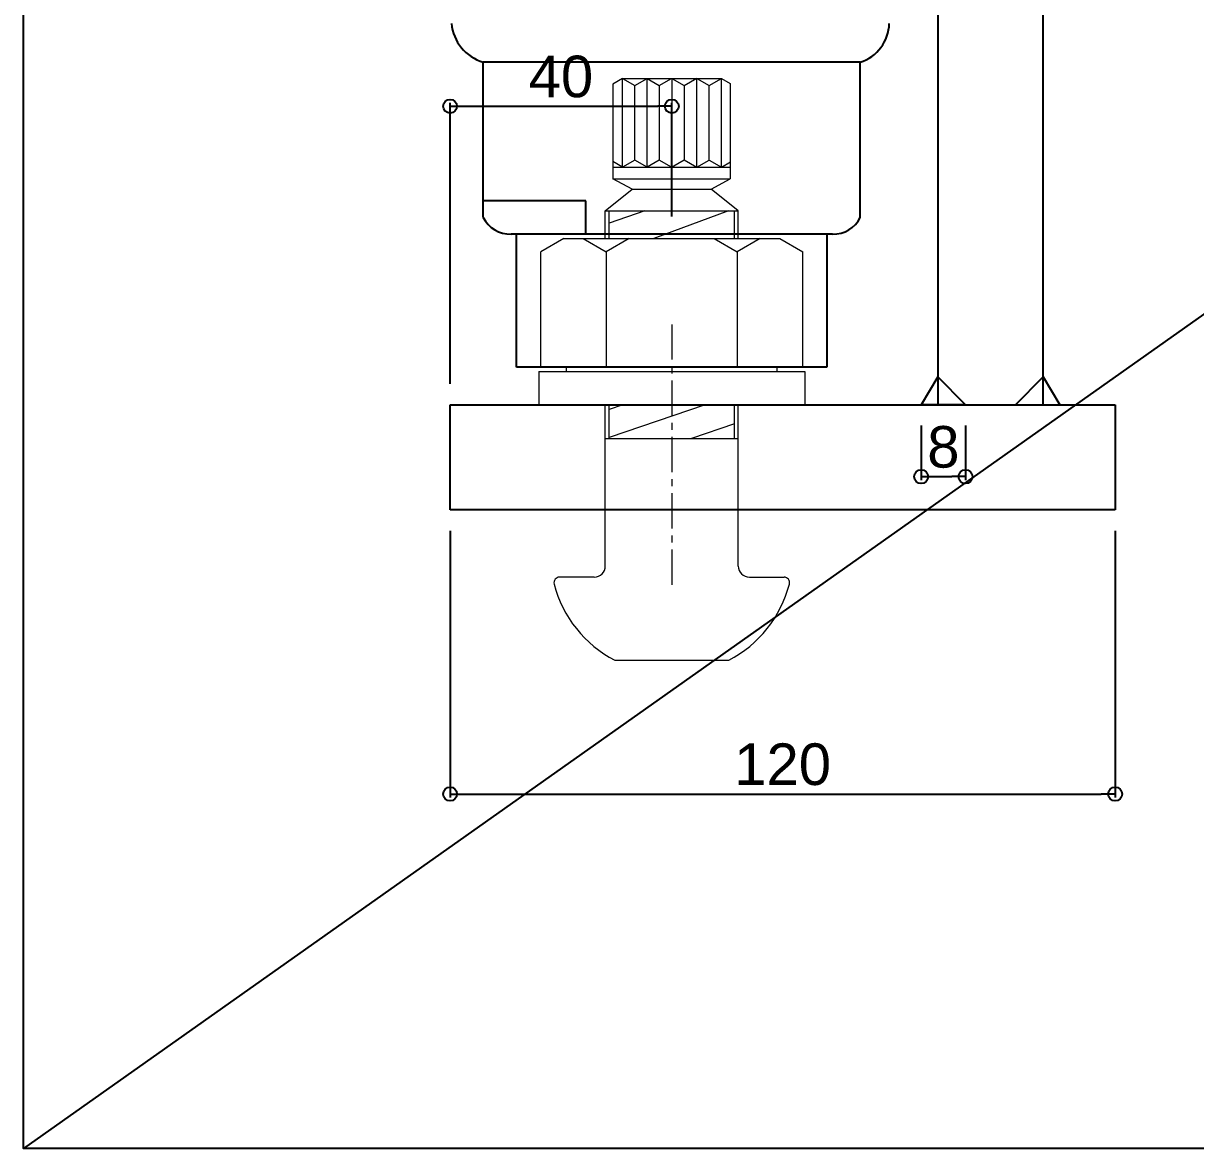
# Model space of a CAD drawing. Header units: millimetres. Extents: x -2880 to 3894, y -2977 to 4857.
# Drawn here: x 0 to 211.5, y 0 to 203 of the extents above; entities that cross this region are included whole.
import ezdxf

# ---------------------------------------------------------------- set-up
doc = ezdxf.new("R2010")
doc.units = ezdxf.units.MM
doc.header["$MEASUREMENT"] = 0
doc.linetypes.add('CENTER', pattern=[50.8, 31.75, -6.35, 6.35, -6.35])
for name, color, linetype in [('_1-0_', 7, 'Continuous'), ('gauge', 1, 'Continuous'), ('KB', 7, 'Continuous')]:
    doc.layers.add(name, color=color, linetype=linetype)
doc.layers.add('不明1', color=6, linetype='Continuous', lineweight=18)
doc.layers.add('中心線', color=4, linetype='CENTER', lineweight=13)
doc.styles.get("Standard").update_dxf_attribs({"font": 'arial.ttf'})
doc.dimstyles.new('コピー ～ 一般寸法', dxfattribs={"dimscale": 0.5, "dimtxt": 15, "dimasz": 5, "dimexe": 1.25, "dimexo": 7.5, "dimgap": 3, "dimtad": 1, "dimdec": 1, "dimdsep": 46, "dimtxsty": 'Standard', "dimblk": 'ORIGIN', "dimcen": 0, "dimclrd": 256, "dimclre": 256, "dimclrt": 256, "dimadec": 0, "dimazin": 0, "dimtfac": 1, "dimtdec": 1, "dimtmove": 0, "dimatfit": 3, "dimfxl": 0, "dimarcsym": 0})

# ---------------------------------------------------------------- blocks, each defined once
blk = doc.blocks.new('_Origin')
at = {"color": 0, "linetype": 'ByBlock', "lineweight": -2}
blk.add_line((0, 0), (-1, 0), dxfattribs=at)
blk.add_circle((0, 0), 0.5, dxfattribs=at)
blk = doc.blocks.new('*D463')
at = {"layer": 'Defpoints', "color": 0}
for p in [(161.97, 134.24), (169.97, 134.24), (169.97, 121.25)]:
    blk.add_point(p, dxfattribs=at)
at = {"layer": 'gauge', "lineweight": -2}
for p, q in [((161.97, 130.49), (161.97, 120.62)), ((169.97, 130.49), (169.97, 120.62)), ((164.47, 121.25), (167.47, 121.25))]:
    blk.add_line(p, q, dxfattribs=at)
at = {"layer": 'gauge', "lineweight": -2, "xscale": 2.5, "yscale": 2.5, "zscale": 2.5, "rotation": 180}
blk.add_blockref('_Origin', (161.97, 121.25), dxfattribs=at)
at = {"layer": 'gauge', "lineweight": -2, "xscale": 2.5, "yscale": 2.5, "zscale": 2.5}
blk.add_blockref('_Origin', (169.97, 121.25), dxfattribs=at)
at = {"layer": 'gauge', "insert": (165.97, 126.58), "char_height": 7.5, "attachment_point": 5}
blk.add_mtext('8', dxfattribs=at)
blk = doc.blocks.new('*D467')
at = {"layer": 'Defpoints', "color": 0}
for p in [(76.97, 115.24), (196.97, 115.24), (196.97, 63.98)]:
    blk.add_point(p, dxfattribs=at)
at = {"layer": 'gauge', "lineweight": -2}
for p, q in [((76.97, 111.49), (76.97, 63.36)), ((196.97, 111.49), (196.97, 63.36)), ((79.47, 63.98), (194.47, 63.98))]:
    blk.add_line(p, q, dxfattribs=at)
at = {"layer": 'gauge', "lineweight": -2, "xscale": 2.5, "yscale": 2.5, "zscale": 2.5, "rotation": 180}
blk.add_blockref('_Origin', (76.97, 63.98), dxfattribs=at)
at = {"layer": 'gauge', "lineweight": -2, "xscale": 2.5, "yscale": 2.5, "zscale": 2.5}
blk.add_blockref('_Origin', (196.97, 63.98), dxfattribs=at)
at = {"layer": 'gauge', "insert": (136.97, 69.31), "char_height": 7.5, "attachment_point": 5}
blk.add_mtext('120', dxfattribs=at)
blk = doc.blocks.new('*D468')
at = {"layer": 'Defpoints', "color": 0}
for p in [(116.97, 188.09), (116.97, 164.43), (76.97, 134.24)]:
    blk.add_point(p, dxfattribs=at)
at = {"layer": 'gauge', "lineweight": -2}
for p, q in [((76.97, 137.99), (76.97, 188.71)), ((116.97, 168.18), (116.97, 188.71)), ((79.47, 188.09), (114.47, 188.09))]:
    blk.add_line(p, q, dxfattribs=at)
at = {"layer": 'gauge', "lineweight": -2, "xscale": 2.5, "yscale": 2.5, "zscale": 2.5, "rotation": 180}
blk.add_blockref('_Origin', (76.97, 188.09), dxfattribs=at)
at = {"layer": 'gauge', "lineweight": -2, "xscale": 2.5, "yscale": 2.5, "zscale": 2.5}
blk.add_blockref('_Origin', (116.97, 188.09), dxfattribs=at)
at = {"layer": 'gauge', "insert": (96.97, 193.42), "char_height": 7.5, "attachment_point": 5}
blk.add_mtext('40', dxfattribs=at)

msp = doc.modelspace()

# ---------------------------------------------------------------- linework, layer by layer
at = {"layer": '_1-0_', "color": 3, "linetype": 'Continuous'}
for p, q in [((82.972, 168.039), (82.972, 196.039)), ((150.972, 196.039), (82.972, 196.039)), ((150.972, 168.039), (150.972, 196.039)), ((101.472, 171.039), (82.972, 171.039)), ((101.472, 165.039), (101.472, 171.039)), ((145.972, 165.039), (87.972, 165.039)), ((88.972, 141.039), (88.972, 165.039)), ((144.972, 165.039), (144.972, 141.039)), ((144.972, 141.039), (88.972, 141.039))]:
    msp.add_line(p, q, dxfattribs=at)
for centre, radius, start, end in [((85.266, 203.785), 8.079, 185.30014, 253.50126), ((148.601, 203.286), 7.625, 288.11516, 358.14502), ((87.734, 170.31), 5.276, 205.49224, 272.58024), ((146.209, 170.31), 5.276, 267.41976, 334.50776)]:
    msp.add_arc(centre, radius, start, end, dxfattribs=at)
at = {"layer": 'gauge'}
for p, q in [((840, 594), (0, 0)), ((164.972, 139.239), (161.972, 134.239)), ((169.972, 134.239), (164.972, 139.239)), ((178.972, 134.239), (183.972, 139.239)), ((183.972, 139.239), (186.972, 134.239)), ((169.972, 134.239), (161.972, 134.239)), ((164.972, 134.239), (169.972, 134.239)), ((178.972, 134.239), (186.972, 134.239))]:
    msp.add_line(p, q, dxfattribs=at)
msp.add_lwpolyline([(0, 594), (840, 594), (840, 0), (0, 0)], close=True, dxfattribs=at)
at = {"layer": 'KB'}
for p, q in [((164.972, 214.239), (164.972, 134.239)), ((183.972, 134.239), (183.972, 214.239)), ((76.972, 134.239), (196.972, 134.239)), ((76.972, 115.239), (76.972, 134.239)), ((164.972, 134.239), (183.972, 134.239)), ((196.972, 134.239), (196.972, 115.239)), ((196.972, 115.239), (76.972, 115.239))]:
    msp.add_line(p, q, dxfattribs=at)
at = {"layer": '不明1', "linetype": 'Continuous'}
for p, q in [((108.085, 193.117), (106.321, 192.098)), ((108.085, 193.117), (125.936, 193.117)), ((108.085, 177.117), (108.085, 193.117)), ((108.085, 193.117), (110.297, 191.84)), ((110.297, 191.84), (112.509, 193.117)), ((112.509, 177.117), (112.509, 193.117)), ((112.509, 193.117), (114.721, 191.84)), ((114.721, 191.84), (116.933, 193.117)), ((116.972, 193.117), (116.933, 177.117)), ((116.972, 193.117), (119.222, 191.817)), ((119.222, 191.817), (121.512, 193.139)), ((121.512, 177.117), (121.512, 193.117)), ((121.512, 193.117), (123.724, 191.84)), ((123.724, 191.84), (125.936, 193.117)), ((125.936, 177.117), (125.936, 193.117)), ((125.936, 193.117), (127.526, 192.199)), ((106.321, 192.098), (106.321, 175.015)), ((110.297, 178.394), (110.297, 191.84)), ((114.721, 191.84), (114.721, 178.394)), ((119.222, 191.817), (119.222, 178.439)), ((123.724, 178.394), (123.724, 191.84)), ((127.526, 192.199), (127.526, 175.015)), ((108.085, 177.117), (106.321, 178.136)), ((110.297, 178.394), (108.085, 177.117)), ((112.509, 177.117), (110.297, 178.394)), ((114.721, 178.394), (112.509, 177.117)), ((116.933, 177.117), (114.721, 178.394)), ((116.933, 177.117), (119.222, 178.439)), ((119.222, 178.439), (121.512, 177.117)), ((121.512, 177.117), (123.724, 178.394)), ((123.724, 178.394), (125.936, 177.117)), ((125.936, 177.117), (127.544, 178.045)), ((106.321, 177.117), (127.544, 177.117)), ((106.321, 175.015), (127.526, 175.015)), ((109.849, 173.117), (106.321, 175.015)), ((124.094, 173.117), (127.526, 175.015)), ((104.972, 169.239), (109.849, 173.117)), ((109.849, 173.117), (124.094, 173.117)), ((109.849, 173.117), (124.094, 173.117)), ((128.971, 169.239), (124.094, 173.117)), ((104.972, 169.239), (128.971, 169.239)), ((104.972, 164.239), (104.972, 169.239)), ((112.095, 169.239), (105.672, 167.023)), ((105.672, 164.239), (105.672, 169.239)), ((127.218, 169.239), (113.734, 164.239)), ((128.271, 164.239), (128.271, 169.239)), ((128.971, 164.239), (128.971, 169.239)), ((97.472, 164.239), (93.322, 161.843)), ((97.472, 164.239), (136.472, 164.239)), ((100.997, 164.239), (105.147, 161.843)), ((109.297, 164.239), (105.147, 161.843)), ((124.647, 164.239), (128.797, 161.843)), ((132.947, 164.239), (128.797, 161.843)), ((136.472, 164.239), (140.622, 161.843)), ((93.322, 141.039), (93.322, 161.843)), ((105.147, 161.843), (105.147, 141.039)), ((128.797, 161.843), (128.797, 141.039)), ((140.622, 141.039), (140.622, 161.843)), ((92.972, 140.239), (140.972, 140.239)), ((92.972, 140.239), (92.972, 134.239)), ((93.322, 141.039), (140.622, 141.039)), ((97.972, 140.239), (97.972, 141.039)), ((97.972, 140.239), (135.972, 140.239)), ((135.972, 140.239), (135.972, 141.039)), ((140.972, 140.239), (140.972, 134.239)), ((92.972, 134.239), (140.972, 134.239)), ((104.972, 105.117), (104.972, 134.239)), ((105.672, 128.117), (105.672, 134.239)), ((108.128, 134.239), (105.672, 133.377)), ((122.998, 134.239), (105.672, 128.346)), ((128.271, 128.117), (128.271, 134.239)), ((128.971, 105.117), (128.971, 134.239)), ((128.271, 130.756), (120.512, 128.117)), ((104.972, 128.117), (128.971, 128.117)), ((102.972, 103.117), (96.721, 103.117)), ((130.971, 103.117), (137.222, 103.117)), ((106.704, 88.117), (127.24, 88.117))]:
    msp.add_line(p, q, dxfattribs=at)
for centre, radius, start, end in [((102.972, 105.117), 2, 270, 0), ((130.971, 105.117), 2, 180, 270), ((96.721, 102.117), 1, 90, 194.40202), ((116.577, 107.216), 21.5, 194.40178, 242.66196), ((117.366, 107.216), 21.5, 297.33804, 345.59822), ((137.222, 102.117), 1, 345.59798, 90)]:
    msp.add_arc(centre, radius, start, end, dxfattribs=at)
at = {"layer": '中心線', "color": 7, "ltscale": 0.2}
msp.add_line((116.972, 148.739), (116.972, 100.739), dxfattribs=at)

# ---------------------------------------------------------------- dimensions: what is measured, and where the dimension line sits
at = {"layer": 'gauge'}
for base, p1, p2, picture, middle in [((116.972, 188.089), (76.972, 134.239), (116.972, 164.431), '*D468', (96.972, 193.418)), ((169.972, 121.248), (161.972, 134.239), (169.972, 134.239), '*D463', (165.972, 126.577)), ((196.972, 63.982), (76.972, 115.239), (196.972, 115.239), '*D467', (136.972, 69.311))]:
    dim = msp.add_linear_dim(base=base, p1=p1, p2=p2, dimstyle='コピー ～ 一般寸法', dxfattribs=at)
    dim.commit()
    dim.dimension.update_dxf_attribs({"geometry": picture, "text_midpoint": middle})

doc.saveas('drawing.dxf')
